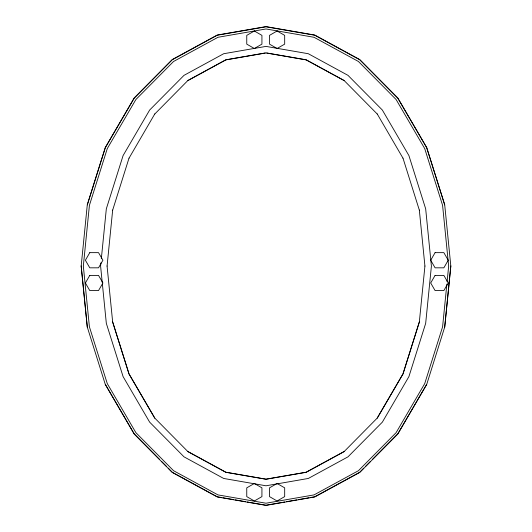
<?xml version="1.0" encoding="UTF-8"?>
<svg xmlns="http://www.w3.org/2000/svg" width="532" height="532" viewBox="0 0 532 532"><rect width="100%" height="100%" fill="white"/><g stroke="black" fill="none" stroke-linecap="round" stroke-linejoin="round"><path stroke-width="0.8" d="M100.92 262.821L100.595 266.093L102.23 282.459M101.333 258.732L106.327 208.823L123.098 155.563L149.652 110.038L184.012 75.351L223.686 53.725L266 46.397L308.314 53.725L347.988 75.351L382.348 110.038L408.902 155.563L425.673 208.823L431.405 266.093L425.673 323.37L408.902 376.623L382.348 422.149L347.988 456.842L308.314 478.461L266 485.789L223.686 478.461L184.012 456.842L149.652 422.149L123.098 376.623L106.327 323.37L102.397 284.095M107.072 266.093L112.671 210.04M424.928 266.007L419.329 322.066L402.977 374.003L377.201 418.199M446.86 284.155L442.591 326.841L424.716 383.619L396.094 432.689L358.422 470.714L314.04 494.9L266 503.219L217.96 494.9L173.578 470.714L135.906 432.689L107.284 383.619L89.409 326.841L83.331 266.093L89.409 205.352L107.284 148.574L135.906 99.504L173.578 61.473L217.96 37.287L266 28.967L314.04 37.287L358.422 61.473L396.094 99.504L424.716 148.574L442.591 205.352L448.669 266.093L447.106 281.694M450.823 265.907L444.705 327.08L426.691 384.49L397.81 434.006L359.725 472.449L314.758 496.954L266 505.4L217.242 496.954L172.275 472.449L134.19 434.006L105.309 384.49L87.295 327.08L81.177 265.907M444.705 327.273L450.823 266.093L444.705 204.727L426.691 147.51L397.81 97.994L359.725 59.551L314.758 35.046L266 26.6L217.242 35.046L172.275 59.551L134.19 97.994L105.309 147.51L87.295 204.727L81.177 266.093L87.295 327.273M87.295 204.92L105.309 147.697L134.19 98.187L172.275 59.744L217.242 35.232L266 26.793L314.758 35.232L359.725 59.744L397.81 98.187L426.691 147.697L444.705 204.92M112.671 210.12L129.023 158.104M419.329 321.98L402.977 373.916L377.201 418.112L344.078 451.635L306.159 472.296L266 479.252L225.841 472.296L187.922 451.635L154.799 418.112L129.023 373.916L112.671 321.98M129.023 158.184L154.799 113.901M426.691 384.303L397.81 433.813L372.42 459.442M154.799 113.988L187.922 80.465L225.841 59.81L265.195 52.987M363.762 468.18L359.725 472.256L315.483 496.369M365.497 466.438L370.112 461.776M187.922 80.551L225.841 59.89L266 52.934L306.159 59.89L344.078 80.551M344.078 451.555L306.159 472.21L266 479.166L225.841 472.21L187.922 451.555M269.252 504.649L266 505.207L262.748 504.649M270.874 504.363L281.441 502.534M283.064 502.255L284.687 501.975M286.316 501.689L296.876 499.861M298.505 499.581L309.065 497.753M310.695 497.467L314.758 496.768M266.805 52.987L306.159 59.81L344.078 80.465L377.201 113.988M217.242 496.768L221.305 497.467M222.935 497.753L233.495 499.581M235.124 499.861L245.684 501.689M247.314 501.975L248.936 502.255M250.559 502.534L261.126 504.363M216.517 496.369L172.275 472.256L168.238 468.18M159.58 459.442L134.19 433.813L105.309 384.303M161.888 461.776L166.503 466.438M377.201 113.901L402.977 158.184M154.799 418.199L129.023 374.003L112.671 322.066L107.072 266.007M402.977 158.104L419.329 210.12M419.329 210.04L424.928 266.093M89.775 252.647L85.393 260.234L89.775 267.822L98.533 267.822L102.915 260.234L98.533 252.647L89.775 252.647M89.775 275.396L85.393 282.984L89.775 290.565L98.533 290.565L102.915 282.984L98.533 275.396L89.775 275.396M435.083 252.647L430.707 260.234L435.083 267.822L443.848 267.822L448.223 260.234L443.848 252.647L435.083 252.647M435.083 275.396L430.707 282.984L435.083 290.565L443.848 290.565L448.223 282.984L443.848 275.396L435.083 275.396M254.343 30.989L246.755 35.371L246.755 44.129L254.343 48.505L261.93 44.129L261.93 35.371L254.343 30.989M277.092 30.989L269.505 35.371L269.505 44.129L277.092 48.505L284.68 44.129L284.68 35.371L277.092 30.989M254.343 483.475L246.755 487.851L246.755 496.615L254.343 500.991L261.93 496.615L261.93 487.851L254.343 483.475M277.092 483.475L269.505 487.851L269.505 496.615L277.092 500.991L284.68 496.615L284.68 487.851L277.092 483.475"/></g></svg>
